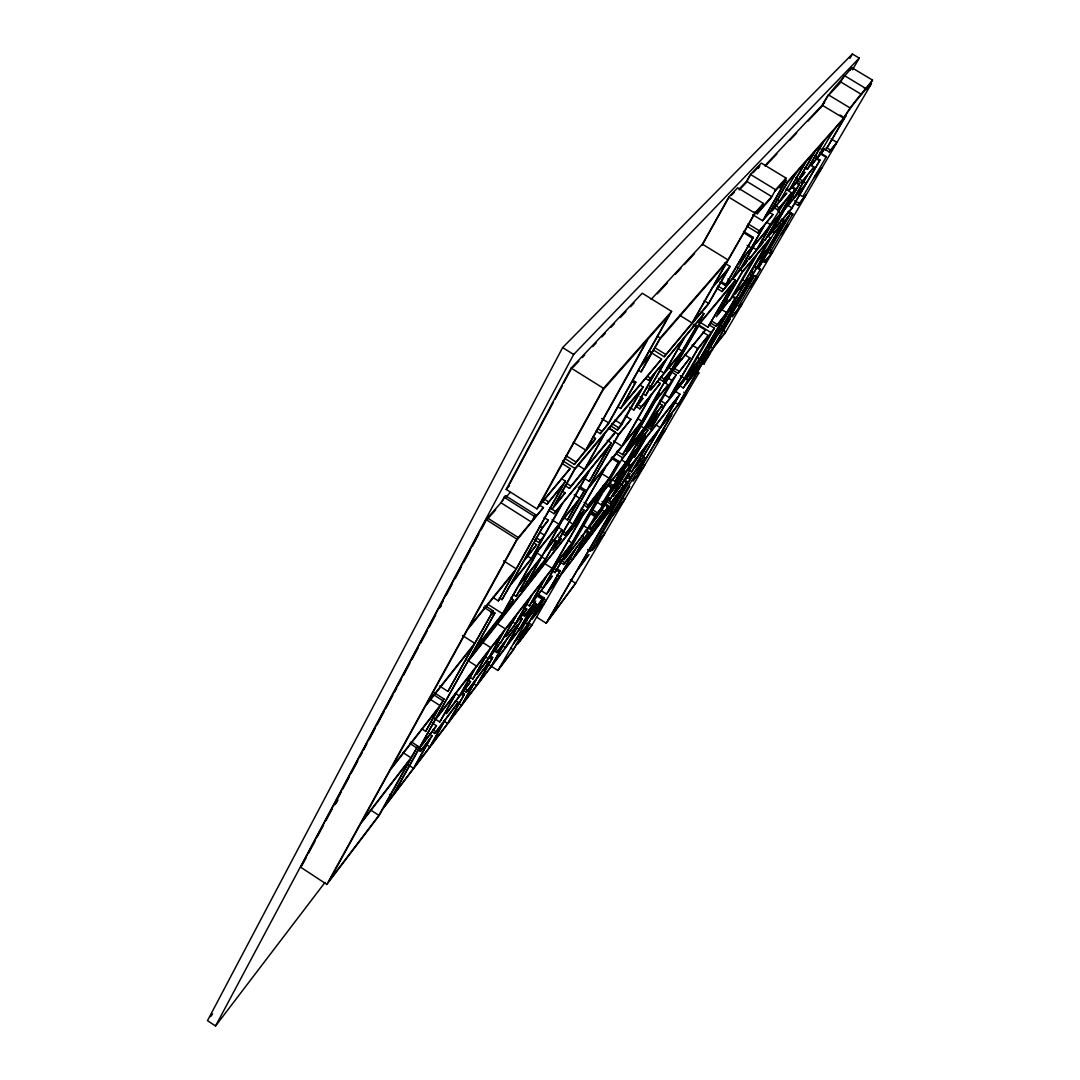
<?xml version="1.0" encoding="UTF-8"?>
<svg xmlns="http://www.w3.org/2000/svg" width="1080" height="1080" viewBox="0 0 1080 1080"><rect width="100%" height="100%" fill="white"/><g stroke="black" fill="none" stroke-linecap="round" stroke-linejoin="round"><path stroke-width="1.5" d="M852.512 69.782L859.248 58.117L852.39 54L562.626 347.585L207.495 1020.627L215.541 1026L324.999 882.428M215.541 1026L573.669 354.47L859.248 58.117M527.458 618.989L382.536 809.46L379.12 815.589L326.835 884.412L300.618 867.159L486.054 519.534L500.985 502.767L505.359 495.612L535.707 514.823L532.615 520.425L543.402 507.573L539.136 504.873M303.143 863.325L306.275 857.452M308.624 853.052L314.888 841.307M317.237 836.905L323.5 825.161M325.863 820.76L332.127 809.014M341.118 792.167L334.8 804.006L337.959 800.064M342.697 789.197L349.015 777.357M351.378 772.929L357.696 761.09M360.072 756.648L362.435 752.207M363.609 750.02L366.768 744.107M369.131 739.665L375.449 727.826M377.028 724.869L384.143 711.545M385.722 708.588L392.823 695.277M394.402 692.321L396.779 687.879M398.007 685.557L401.139 679.685M403.502 675.284L409.765 663.538M412.115 659.124L418.392 647.379M420.741 642.965L427.019 631.22M429.368 626.819L435.632 615.06M443.259 600.79L439.304 608.188L441.477 605.651M446.405 594.878L451.94 584.523M455.099 578.596L461.403 566.77M463.779 562.329L470.097 550.503M472.46 546.062L478.777 534.236M481.14 529.794L485.096 522.396M561.681 463.252L570.132 468.572L536.949 508.882L506.196 489.416L571.131 368.077L642.249 293.22L671.598 311.391L641.938 364.217L651.861 352.714L660.177 337.959L728.028 259.902L754.812 213.057L763.371 203.459L737.68 187.758L728.716 197.113L702.418 244.161L651.078 299.403M509.787 483.719L553.406 402.233M554.999 399.276L562.14 385.938M563.72 382.982L570.861 369.644M502.335 501.255L504.603 497.016M326.835 884.412L516.929 539.136L531.32 521.977L535.707 514.823M536.949 508.882L603.504 388.3L671.598 311.391M543.402 507.573L516.659 540.459L468.923 627.156L516.226 568.85L562.856 485.163L546.912 504.239L542.673 501.565M546.912 504.239L565.461 481.167L561.317 478.562M378.891 815.387L409.874 759.78L360.666 823.716L329.346 880.565L378.891 815.387L370.575 809.96M421.565 728.716L425.669 731.376L438.858 707.724L390.123 770.216L361.8 821.651L410.994 757.769L417.852 746.118L411.075 741.717M439.56 686.043L447.93 691.429L473.472 645.57L425.318 706.32L391.325 768.042L440.033 705.605L444.056 699.043L434.349 692.779M492.831 597.389L498.353 600.912L514.904 571.226L467.559 629.613L426.587 704.012L474.714 643.343L493.182 610.875L484.961 605.61M564.57 458.298L574.344 464.454L585.698 450.104L647.163 340.025L603.139 389.812L539.744 504.644L570.132 468.572M417.852 746.118L383.616 807.543L392.229 796.23L494.897 613.008L492.062 611.199M444.056 699.043L425.669 731.376M493.182 610.875L447.93 691.429M565.461 481.167L498.353 600.912M640.346 385.29L643.113 387.018L574.938 468.45L552.082 509.369L565.083 492.831L562.288 491.063M499.271 597.929L501.984 599.657L542.187 527.648L548.33 520.155L544.144 517.523M494.897 613.008L474.998 648.635L502.551 613.71L537.53 551.462L510.449 585.171L501.984 599.657M548.33 520.155L542.025 528.62L524.961 559.183L536.679 544.725L533.952 542.997M702.149 245.241L728.136 198.774M592.785 436.752L595.512 438.453L594.081 441.005L574.344 464.454M417.717 749.615L420.471 751.397L432.081 735.723L429.354 733.954M536.679 544.725L523.652 561.533L511.731 582.863L531.333 558.495L543.119 537.476L538.961 542.606L534.695 539.906M548.505 510.233L554.013 513.716L611.388 442.949L607.122 440.262M538.961 542.606L544.414 535.167L561.749 504.279L554.013 513.716M565.245 485.757L569.403 488.376L584.483 469.341L604.139 434.376L574.682 469.584L554.648 505.481L565.083 492.831M432.324 723.128L436.469 725.801L418.689 749.452L393.498 794.556L413.505 768.272L429.786 739.233L420.471 751.397M596.012 430.988L600.264 433.661L608.62 422.901L669.033 315.293L648.27 338.783L586.845 448.726L595.512 438.453M432.081 735.723L414.707 766.692L429.827 746.834L444.582 720.616L434.714 733.509L432 731.754M434.282 718.47L439.776 722.021L455.827 693.414L434.889 720.441L419.81 747.454L436.469 725.801M434.714 733.509L458.136 702.418L455.328 700.61M739.112 189.135L746.604 181.278L750.452 174.42L761.333 163.067L785.997 178.079L782.123 184.802L786.348 180.05L764.694 217.62L771.309 210.006L787.752 181.535L843.71 118.193C851.472 104.166 862.799 92.718 872.505 80.109L851.729 67.608C841.752 80.041 829.818 91.004 822.191 105.192L764.87 165.686M749.844 176.067L745.997 182.912L739.341 189.904M638.267 370.13L641.075 371.871L650.403 355.32L640.454 366.849L608.297 424.116L600.264 433.661M617.814 406.782L620.582 408.51L635.796 382.131L633.002 380.389M635.796 382.131L623.038 404.771L661.554 359.113L650.552 352.269M467.694 679.725L470.515 681.534L469.422 683.465L446.108 713.786L459.432 695.939L474.269 669.6L457.015 691.875L439.776 722.021M510.692 598.023L513.513 599.819L512.312 601.938L473.783 650.808L468.599 660.082L602.465 489.915L608.027 480.236L586.953 506.939L584.24 505.224M476.523 666.131L466.992 660.002M513.392 594.688L516.2 596.484L530.415 571.266L517.874 587.034L503.699 612.252L513.513 599.819M758.295 168.467L759.807 165.767M458.136 702.418L445.73 719.105L430.988 745.308L447.62 723.452L464.454 694.157L461.687 692.375M558.941 524.178L588.856 471.177L562.869 502.902L532.481 557.077L558.941 524.178L552.15 519.885M558.023 527.148L562.14 529.754L543.78 553.433L528.188 581.027L545.413 559.211L556.24 540.621L545.265 559.98L520.466 591.408L527.108 582.39L540.716 558.306L531.509 569.889L516.2 596.484M541.931 556.146L561.236 521.977L538.663 550.071L519.102 584.847L541.931 556.146L536.328 552.596M468.599 676.377L472.797 679.077L488.619 651.078L475.376 668.169L460.566 694.453L470.515 681.534M464.454 694.157L448.726 721.993L461.484 705.24L476.064 679.509L466.331 692.213L463.563 690.431M490.833 647.676L482.328 642.222M466.331 692.213L488.876 662.283L486.175 660.555M608.405 427.721L615.276 432.027L613.953 434.349L569.403 488.376M610.605 425.844L617.45 430.124L640.791 390.555L605.205 433.094L585.562 468.018L615.276 432.027M496.152 643.086L498.879 644.827L497.799 646.731L476.429 674.528L488.255 658.638L503.213 632.259L489.686 649.728L472.797 679.077M564.705 518.225L567.459 519.966L578.502 500.499L562.302 520.655L544.995 551.273L562.14 529.754M583.659 477.9L589.275 481.424L609.106 446.432L589.91 469.894L560.007 522.855L579.744 498.312L584.888 489.767L579.299 486.243M611.388 442.949L589.275 481.424M643.113 387.018L621.324 425.425L617.45 430.124M584.888 489.767L567.459 519.966M645.935 378.662L648.675 380.363L703.93 313.659L701.109 311.918M488.876 662.283L477.131 678.105L462.564 703.823L476.456 685.571L492.683 657.477L489.996 655.763M625.388 415.868L630.936 419.324L618.597 434.389L552.785 550.246L561.37 538.799L558.562 537.017M661.554 359.113L620.582 408.51M497.61 641.682L500.31 643.424L516.159 615.546L504.265 630.895L489.321 657.261L498.879 644.827M492.683 657.477L477.495 684.207L491.184 666.225L505.575 640.967L496.719 652.536L493.884 650.714M629.586 407.363L633.825 410.009L654.939 372.883L648.675 380.363M653.292 349.947L664.214 356.738L692.064 322.947L726.908 262.022L659.718 339.417L641.075 371.871M496.719 652.536L517.482 624.956L506.574 639.671L492.183 664.902L505.373 647.582L522.032 618.867L519.264 617.099M561.924 533.358L564.719 535.126L572.981 524.083L605.381 467.262L587.75 489.213L554.971 546.899L561.37 538.799M630.936 419.324L618.273 435.47L588.978 487.04L621.878 446.135L650.889 395.415L639.9 408.834L635.796 406.283M640.008 396.684L642.803 398.425L633.825 410.009M523.962 607.244L526.757 609.026L525.69 610.889L505.805 636.768L515.457 623.727L531.131 596.201L517.185 614.223L500.31 643.424M642.856 393.782L645.638 395.51L666.212 359.411L655.857 371.776L636.066 406.58L642.803 398.425M639.9 408.834L660.218 383.373L657.396 381.618M648.04 388.085L650.795 389.799L664.052 373.046L684.018 338.135L667.116 358.344L645.638 395.51M526.595 604.098L529.375 605.88L545.535 577.598L532.13 594.918L516.442 622.431L526.757 609.026M581.269 508.397L583.996 510.125L582.849 512.136L564.719 535.126M522.032 618.867L506.345 646.299L519.224 629.384L533.763 604.004L524.502 616.1L521.748 614.345M524.502 616.1L535.734 600.966L520.155 628.155L529.308 616.127L534.519 607.041L528.066 615.506L529.092 613.724L536.463 604.071L533.615 602.262M586.953 506.939L609.161 478.264L619.056 461.43L612.009 457.002M552.285 568.39L581.971 516.496L467.397 662.243L436.037 718.389L552.285 568.39L543.888 563.072M754.353 212.004L757.202 213.746L761.184 206.806L754.164 214.691L713.651 285.512L730.026 266.436L724.545 263.061M552.285 570.902L554.971 572.602L570.956 544.779L559.508 559.562L543.942 586.724L552.191 576.005L551.151 577.827L532.562 602.006L543.024 587.925L558.59 560.75L546.494 576.369L529.375 605.88M660.218 383.373L651.767 394.349L622.769 445.014L641.912 421.214L670.451 371.52L662.661 381.038L658.463 378.432M763.371 203.459L759.402 210.398L771.674 196.574L746.604 181.278M662.661 381.038L671.679 369.374L680.954 353.228L650.795 389.799M708.548 303.413L727.907 269.676L712.571 287.564L692.914 321.948L708.548 303.413L704.255 300.753M487.013 663.552L497.921 670.477L527.837 618.732L542.282 599.319L536.72 595.769M730.026 266.436L708.048 304.722L664.214 356.738M827.51 96.296L822.758 104.585L824.648 102.587M536.463 604.071L529.686 615.87L542.282 599.319M849.879 58.374L852.39 54M572.036 542.916L601.344 491.859L582.889 515.336L553.217 567.189L572.036 542.916L567.932 540.324M617.018 451.157L622.688 454.707L640.737 423.279L606.312 466.101L573.939 522.869L583.996 510.125M703.93 313.659L699.219 321.867L698.409 322.826L701.851 316.845L684.869 337.122L664.915 371.993L682.209 351.054L696.816 326.038L694.008 324.31M619.056 461.43L554.971 572.602M696.816 326.038L622.688 454.707M785.997 178.079L775.602 189.743L771.012 198.167L757.202 213.746M647.163 424.953L649.985 426.721L657.963 413.289L622.661 457.826L609.336 481.005L610.187 479.925M499.811 667.548L513.243 649.715L523.827 631.679L513.176 650.187L497.921 670.477M514.499 641.966L527.742 624.456L539.541 604.341L527.661 624.983L513.513 643.694M843.493 77.031L839.849 83.376L829.751 93.947M537.57 593.784L544.442 598.158L532.062 619.299L545.049 602.114M541.039 590.598L546.561 594.121L560.21 570.793L557.429 569.025M544.442 598.158L533.912 616.437L545.981 600.494L543.294 598.779M560.21 570.793L548.438 591.233L559.602 576.558L575.356 549.261L563.72 564.449L559.521 561.789M563.72 564.449L584.105 537.408L581.378 535.694M663.984 382.185L668.21 384.804L655.074 401.666L628.277 448.268L644.193 428.233L671.801 380.363L676.202 374.909L670.639 371.452M719.807 282.096L725.328 285.498L753.314 237.371L743.486 231.35M752.733 214.691L762.642 220.752L784.283 183.209L780.03 188.001L783.904 181.278L774.927 191.363M716.58 288.171L722.075 291.56L730.634 280.665L727.92 278.991M725.328 285.498L737.532 264.735L744.714 256.271M753.314 237.371L738.828 262.494L751.235 247.901L764.222 225.423L757.796 232.888L746.699 226.085M850.163 70.322L851.729 67.608M757.796 232.888L772.956 214.542L768.879 212.058M612.117 479.628L614.952 481.397L624.821 464.292L603.653 491.306M604.746 489.375L625.806 462.537L643.154 432.486L622.377 458.73M676.202 374.909L648.688 422.577L662.405 405.311L659.556 403.542M565.88 556.983L587.885 528.404L595.606 515.376L591.435 512.73M597.213 502.308L601.412 504.954L612.104 486.796L607.892 484.137M590.801 511.043L596.363 514.553L603.625 504.698L595.256 518.819L588.708 527.324M607.918 484.596L612.131 487.256L619.083 477.846L610.308 493.034L615.344 486.526L623.038 473.243L619.353 477.981L620.406 476.145L624.875 470.408L615.087 487.31L601.412 504.954M672.462 369.913L677.984 373.356L689.945 357.966L684.504 354.591M584.105 537.408L576.194 548.168L561.114 574.304L572.198 559.737L588.654 531.617L585.941 529.902M602.586 486.216L605.34 487.944L606.204 486.851L563.922 559.98L600.656 512.244L609.215 497.462L596.066 517.779M746.132 257.837L748.913 259.551L756.581 249.75L770.256 226.179L754.852 244.337L740.934 268.407L747.374 260.726L746.145 262.859L732.024 279.693L740.218 269.244L754.151 245.16L745.443 255.42L730.121 281.961L722.075 291.56M588.654 531.617L573.008 558.657L582.161 546.642L596.7 521.546L590.598 529.511L587.898 527.796M698.49 325.769L705.402 330.035L673.056 370.224L665.78 382.469L700.569 321.962L735.359 280.206L732.551 278.478M780.543 200.286L786.753 193.118L771.93 210.951C785.268 196.196 791.222 176.094 805.599 162.108L789.372 190.107L786.51 188.352M625.199 462.456L627.993 464.211L620.582 474.174L630.423 457.151L625.631 463.266L616.829 478.507L620.595 473.688L619.515 475.538L614.952 481.397M590.598 529.511L604.22 511.313L601.385 509.517M645.138 428.463L647.96 430.218L634.621 447.633L626.616 461.511L638.928 445.811L645.408 434.983L628.857 463.563L628.074 464.576L637.848 447.674L631.22 456.138L622.458 471.299L627.993 464.211M649.985 426.721L656.087 416.151L643.95 431.487L635.729 445.73L647.96 430.218M662.405 405.311L626.292 451.319L659.07 394.295L659.894 393.269L656.249 399.6L668.21 384.804M689.945 357.966L677.984 373.356M699.705 322.07L707.953 327.173L733.428 283.163L700.097 323.204L674.285 368.105L705.402 330.035M772.956 214.542L764.91 224.613L751.937 247.064C768.663 231.458 777.749 210.398 791.654 192.807L786.091 189.405M735.359 280.206L707.953 327.173M773.321 207.252L777.6 209.857L791.654 192.807M627.494 463.212L630.221 464.927L609.201 500.85L626.049 472.108L636.66 458.433M631.733 455.49L634.473 457.205L645.786 437.697L679.914 394.16L675.688 391.541M646.515 426.708L650.673 429.314L665.51 403.704L698.936 361.517L691.2 374.476L688.365 372.721M630.221 464.927L627.089 470.313L660.245 427.613L678.2 396.819L645.476 438.575L634.473 457.205M665.199 394.996L669.398 397.615L697.788 348.638L708.332 335.57L702.716 332.087M767.704 236.075L770.513 237.803L742.676 271.202L716.256 316.764L727.799 302.076L724.95 300.321M604.22 511.313L597.496 520.506L582.957 545.602L591.867 533.898L608.405 505.71L605.583 503.928M608.405 505.71L592.637 532.886L601.304 521.492L615.992 496.233L610.214 503.78L605.988 501.12M610.214 503.78L623.687 485.784L620.906 484.043M804.64 167.643L807.408 169.331L823.243 142.101L815.198 151.227L799.187 178.808L804.978 172.139L803.709 174.312L791.33 188.582L798.552 179.537L814.59 151.929L806.247 161.379L789.372 190.107M622.134 483.759L630.058 473.472L612.738 496.409C626.171 479.925 633.852 459.567 648.121 443.664L631.652 471.96L628.87 470.205M708.332 335.57L697.37 349.704L671.234 394.781L684.396 378.202L710.964 332.505L714.447 328.185L708.885 324.743M726.435 299.255L729.27 300.996L754.407 257.756L742.149 272.457L718.133 313.889L727.799 302.076M762.197 238.815L764.91 240.476L779.639 215.15L770.918 225.41L757.255 248.954L763.52 241.501L762.304 243.567L748.913 259.551M771.498 224.046L780.854 213.03L795.258 188.622L792.49 186.935M795.258 188.622L764.91 240.476M714.447 328.185L687.974 373.707L699.813 358.803L725.612 314.537L716.053 326.363L710.505 322.947M716.053 326.363L726.718 312.633L735.548 297.783L732.807 296.096M623.687 485.784L616.734 495.261L602.06 520.493L611.037 508.707L627.075 481.451L624.321 479.723M796.702 182.318L799.443 183.992L769.325 235.427L791.33 209.169L820.017 160.07L817.209 158.369M799.443 183.992L785.781 207.468L794.421 197.303L806.706 176.216L801.063 182.79L796.986 180.306M627.075 481.451L611.78 507.735L619.231 497.934L633.798 472.959L629.316 478.805L626.576 477.09M801.063 182.79L814.037 167.036L809.771 164.444M629.316 478.805L645.03 457.907L642.344 456.219M770.513 237.803L740.799 288.779L740.151 289.575L743.931 283.095L735.008 294.017L745.065 281.151L768.717 240.556L757.728 253.76L732.686 296.825L729.27 300.996M735.548 297.783L699.422 359.788L669.398 397.615M536.585 617.099L546.197 623.227L618.26 499.595L560.952 574.911L531.806 625.401L517.86 643.964L528.147 626.076L529.038 624.915L519.696 641.115L531.9 624.902L527.918 622.35M685.463 395.537L659.664 428.774L643.032 457.326L634.946 467.815L643.316 456.543L658.976 429.678L648.851 442.733L631.652 471.96M679.05 385.331L683.289 387.976L688.5 379.323L685.665 377.568M691.2 374.476L697.208 364.19L665.159 404.649L650.673 429.314M820.652 148.811L823.514 150.552L810.797 165.901C823.554 151.173 829.751 131.692 844.277 118.26L825.687 150.093L822.865 148.392M679.914 394.16L660.933 426.721L678.24 404.433L701.15 365.243L683.289 387.976M688.5 379.323L685.004 385.317L710.208 353.268M687.191 375.8L690.012 377.555L700.502 363.785L708.521 350.069L699.975 360.855M778.451 222.683L781.218 224.37L774.333 232.619L749.979 274.388L750.614 273.618M814.037 167.036L807.3 175.527L795.029 196.587L806.166 183.478L820.017 160.07M587.574 549.49L590.355 551.259L640.602 465.467L639.913 466.358M645.03 457.907L634.5 472.041L604.26 523.908L613.278 511.974L610.457 510.192M781.218 224.37L773.779 233.888M751.073 274.442L753.908 276.183L729.446 318.006L711.923 339.971L722.372 326.376L737.127 301.118L728.325 312.039L714.933 334.692L728.784 310.959L738.221 299.241L752.544 274.725L743.675 285.62L731.511 306.166L744.161 284.472L753.611 272.875L767.124 249.763L758.227 260.55M780.962 219.996L783.702 221.67L768.825 247.131L775.535 238.991L789.143 215.73L783.486 222.521L780.354 220.698M791.91 207.873L804.978 185.517L784.566 209.56L771.147 232.619L791.91 207.873L786.389 204.498M783.486 222.521L790.857 213.084L788.157 211.424M753.908 276.183L729.878 316.98L723.02 325.579L767.718 249.021L774.441 240.867L758.849 267.516L790.857 213.084M701.028 359.046L709.574 348.26L716.256 336.812L706.671 348.854L707.751 347.018L727.178 322.61L716.904 336.002L701.163 362.948L712.895 348.057L730.188 318.803L713.529 347.261L725.692 331.83L723.02 330.17M742.325 303.466L731.997 316.913L741.299 305.235M735.899 304.452L738.653 306.153L760.523 269.096L756.351 266.517M761.697 260.604L764.491 262.319L772.673 251.748L769.905 250.047M766.814 251.573L769.608 253.3L792.801 214.002L788.535 211.397M795.015 203.513L797.877 205.254L805.99 194.94M798.485 194.035L802.791 196.668L826.429 156.614L819.639 152.483M823.716 148.635L829.157 151.942L836.838 142.344L831.087 138.861M864.054 87.858L866.822 89.532L872.505 80.109M546.197 623.227L575.438 583.686L699.03 372.627L698.396 373.437L695.709 371.763M590.355 551.259L591.071 550.301M597.659 541.269L596.943 542.214L629.721 486.405L629.033 487.31M604.112 534.465L592.205 550.395L605.003 532.953L602.289 531.239M613.602 513.972L624.807 499.136L622.053 497.408M612.698 515.552L623.889 500.688M612.36 513.567L603.329 525.514L577.746 569.389L588.884 554.486L576.842 570.929L547.803 620.744L575.586 583.187L570.294 579.825M546.561 594.121L559.413 577.22M643.883 466.546L632.853 481.046L644.814 464.954L642.019 463.199M665.672 429.327L655.263 442.881L671.909 414.396L637.308 473.324L654.291 444.542L664.713 430.961M595.606 515.376L594.783 516.429L590.612 513.797M596.363 514.553L601.776 507.533M210.587 1016.617L212.638 1013.945M603.288 502.079L609.498 494.06L617.22 480.708L612.131 487.256M612.104 486.796L611.293 487.85L607.068 485.177M704.403 363.461L703.769 364.257L713.894 347.247L725.274 332.788L871.506 83.552L868.536 86.886M709.182 355.01L701.784 364.419L678.888 403.583L686.448 393.849L683.775 392.189M690.012 377.555L713.273 348.044M300.618 867.159L302.67 864.553M695.048 369.306L694.373 370.156L705.996 350.527L705.335 351.365M738.653 306.153L739.26 305.397M750.533 286.16L757.755 277.168L755.014 275.495M749.466 287.969L756.702 278.978M334.746 804.762L336.852 802.143M760.523 269.096L759.942 269.811L755.757 267.246M764.491 262.319L771.592 253.571M769.608 253.3L770.189 252.585M780.543 234.927L787.509 226.449M759.375 258.593L768.258 247.82L783.702 221.67M781.65 233.037L788.603 224.573M792.801 214.002L792.234 214.677L789.386 212.935M797.877 205.254L804.87 196.857M814.037 177.755L820.692 169.871M815.198 175.784L821.84 167.927M826.429 156.614L825.889 157.234L820.449 153.941M829.157 151.942L835.677 144.328M777.6 209.857L783.527 202.959M825.687 150.093L846.072 115.519L844.25 117.572C851.607 104.895 862.015 94.406 870.791 82.755M818.33 156.519L823.514 150.552M762.642 220.752L770.931 211.221L787.32 182.831L796.298 172.651M807.408 169.331L823.838 141.426L832.95 131.099M866.822 89.532L869.792 86.171M485.879 520.925L495.72 509.8M505.697 497.475L510.165 492.453M506.196 489.416L509.49 485.73M657.275 293.774L667.44 282.825M675.351 274.293L680.994 268.204M684.383 264.56L694.562 253.597M765.437 166.023L772.726 158.315M773.415 157.586L776.803 154.008M789.655 140.427L791.829 138.119M792.477 137.444L796.676 133.002M807.854 121.19L811.026 117.828M811.62 117.207L822.865 105.327M573.156 367.227L578.907 361.166M582.35 357.534L584.644 355.104M592.691 346.626L596.133 342.995M601.884 336.933L605.327 333.301M611.077 327.254L614.52 323.609M620.258 317.574L625.968 311.553M630.531 306.734L633.947 303.129M731.282 195.48L734.427 192.186M752.976 172.8L759.24 166.253M844.182 75.465L865.296 88.182M840.524 81.824L861.584 94.514M828.185 94.73L849.798 107.77M839.957 114.98L842.818 116.708M822.191 105.192L843.71 118.193M826.254 147.461L830.331 149.931M815.036 155.534L817.749 157.181M815.238 158.166L819.464 160.731M799.578 179.01L802.305 180.671M803.372 181.791L806.166 183.478M795.744 177.822L798.552 179.537M796.095 183.033L798.836 184.707M791.87 187.65L794.637 189.338M791.573 195.561L794.421 197.303M794.718 200.704L798.998 203.324M750.452 174.42L775.602 189.743M777.128 199.382L779.868 201.056M776.021 205.916L778.869 207.657M778.113 211.356L780.854 213.03M781.893 218.876L784.634 220.55M728.716 197.113L754.812 213.057M766.652 222.264L770.837 224.816M771.538 230.918L774.333 232.619M747.981 223.816L759.105 230.634M744.147 233.05L752.585 238.208M752.45 247.212L756.581 249.75M747.144 245.39L751.235 247.901M762.777 258.755L765.572 260.469M747.347 255.717L750.141 257.432M750.924 271.215L753.611 272.875M702.418 244.161L728.028 259.902M750.465 275.184L753.3 276.925M737.384 267.502L740.218 269.244M739.908 269.5L742.676 271.202M742.298 279.45L745.065 281.151M721.94 282.056L726.084 284.607M717.836 285.971L723.343 289.359M735.372 297.486L738.221 299.241M732.159 296.892L734.9 298.579M730.296 313.443L733.037 315.131M721.251 309.258L726.718 312.633M719.55 324.621L722.372 326.376M711.625 321.017L717.174 324.446M698.368 324.716L710.964 332.505M679.59 315.225L692.064 322.947M693.198 325.269L696.006 327.011M710.168 346.37L712.895 348.057M692.064 345.087L697.788 348.638M697.127 357.143L699.813 358.803M678.024 348.462L682.209 351.054M657.329 336.191L660.177 337.959M697.721 362.057L700.502 363.785M654.629 347.558L665.577 354.348M688.244 374.004L691.065 375.759M649.039 350.946L651.861 352.714M673.623 367.902L679.144 371.331M667.535 366.795L671.679 369.374M684.99 378.419L687.825 380.187M680.279 375.651L684.396 378.202M659.759 370.373L664.052 373.046M667.602 377.744L671.801 380.363M661.095 377.136L663.889 378.877M647.271 376.286L650.025 377.987M649.323 385.844L652.077 387.558M674.177 401.895L678.24 404.433M631.962 381.605L634.757 383.346M659.907 400.208L665.51 403.704M562.626 347.585L573.669 354.47M637.065 404.069L641.156 406.62M571.131 368.077L603.504 388.3M656.073 425.007L660.245 427.613M637.848 418.675L641.912 421.214M640.076 425.669L644.193 428.233M614.844 420.026L621.662 424.292M611.914 423.522L618.759 427.802M601.587 418.5L608.62 422.901M636.134 444.056L638.928 445.811M608.729 428.207L618.597 434.389M640.562 454.815L643.316 456.543M597.429 428.45L601.682 431.123M613.521 440.897L621.878 446.135M615.681 453.438L622.661 457.826M621.527 459.851L625.806 462.537M626.724 464.198L629.451 465.912M611.132 458.082L618.206 462.51M627.548 475.402L630.288 477.131M573.278 442.3L585.698 450.104M617.625 474.39L620.406 476.145M623.592 480.668L626.36 482.396M618.543 482.963L621.392 484.745M600.737 472.973L609.161 478.264M566.001 455.693L575.788 461.862M608.971 482.76L613.197 485.406M577.665 465.048L584.483 469.341M562.572 460.661L574.938 468.45M606.514 499.163L611.199 502.065M601.952 501.579L604.692 503.307M578.286 487.485L583.875 491.009M608.31 506.993L611.037 508.707M604.813 504.927L607.635 506.709M566.595 483.327L570.767 485.946M574.168 494.802L579.744 498.312M584.024 502.362L588.101 504.94M591.84 509.247L597.402 512.757M598.55 519.75L601.304 521.492M588.911 526.068L591.611 527.769M544.104 498.974L548.343 501.66M583.726 525.771L587.885 528.404M549.842 507.83L555.363 511.326M585.131 530.969L587.844 532.683M568.823 521.465L572.981 524.083M563.085 531.306L565.88 533.088M504.009 497.138L534.411 516.389M579.326 544.846L582.161 546.642M539.379 525.879L542.187 527.648M500.985 502.767L531.32 521.977M540.162 532.467L544.414 535.167M552.488 540.176L555.215 541.904M569.511 558.036L572.198 559.737M536.207 537.719L540.27 540.284M560.547 560.007L564.745 562.667M487.458 517.955L518.292 537.516M486.054 519.534L516.929 539.136M541.337 556.632L545.413 559.211M555.161 569.268L559.346 571.914M527.121 555.822L531.333 558.495M556.875 574.83L559.602 576.558M503.618 560.831L516.226 568.85M540.284 586.183L543.024 587.925M524.34 580.621L527.108 582.39M536.679 594.932L543.564 599.306M522.801 612.509L525.555 614.264M518.292 618.354L521.06 620.123M524.988 622.701L527.742 624.456M487.688 604.206L502.551 613.71M512.622 621.918L515.457 623.727M516.537 627.669L519.224 629.384M483.705 607.163L491.94 612.428M490.833 612.725L493.668 614.534M497.016 623.579L505.373 628.938M510.516 647.973L513.243 649.715M502.646 645.827L505.373 647.582M495.099 648.959L497.786 650.66M462.537 635.526L474.714 643.343M488.957 657.113L491.643 658.841M485.501 656.87L488.255 658.638M473.62 683.762L476.456 685.571M464.643 688.527L467.411 690.309M460.566 693.819L463.347 695.615M455.382 693.347L459.432 695.939M458.771 703.499L461.484 705.24M433.067 694.4L442.787 700.663M430.339 699.354L440.033 705.605M443.502 720.792L447.62 723.452M433.08 729.824L435.794 731.578M425.615 744.107L429.827 746.834M418.811 747.657L421.565 749.439M409.779 743.378L416.57 747.765M402.894 752.517L410.994 757.769M408.119 764.775L413.505 768.272M389.475 794.435L392.229 796.23"/></g></svg>
